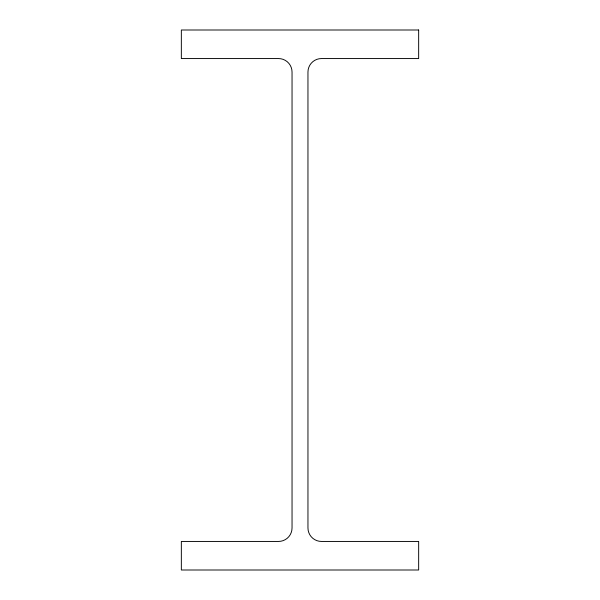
<?xml version="1.0" encoding="UTF-8"?>
<svg xmlns="http://www.w3.org/2000/svg" width="600" height="600" viewBox="0 0 600 600"><rect width="100%" height="100%" fill="white"/><g stroke="black" fill="none" stroke-linecap="round" stroke-linejoin="round"><path stroke-width="0.9" d="M418.658 30L181.343 30L181.343 58.56L278.543 58.56A13.5 13.5 0 0 1 292.043 72.06L292.043 527.94A13.5 13.5 0 0 1 278.543 541.44L181.343 541.44L181.343 570L418.658 570L418.658 541.44L321.457 541.44A13.5 13.5 0 0 1 307.957 527.94L307.957 72.06A13.5 13.5 0 0 1 321.457 58.56L418.658 58.56L418.658 30"/></g></svg>
